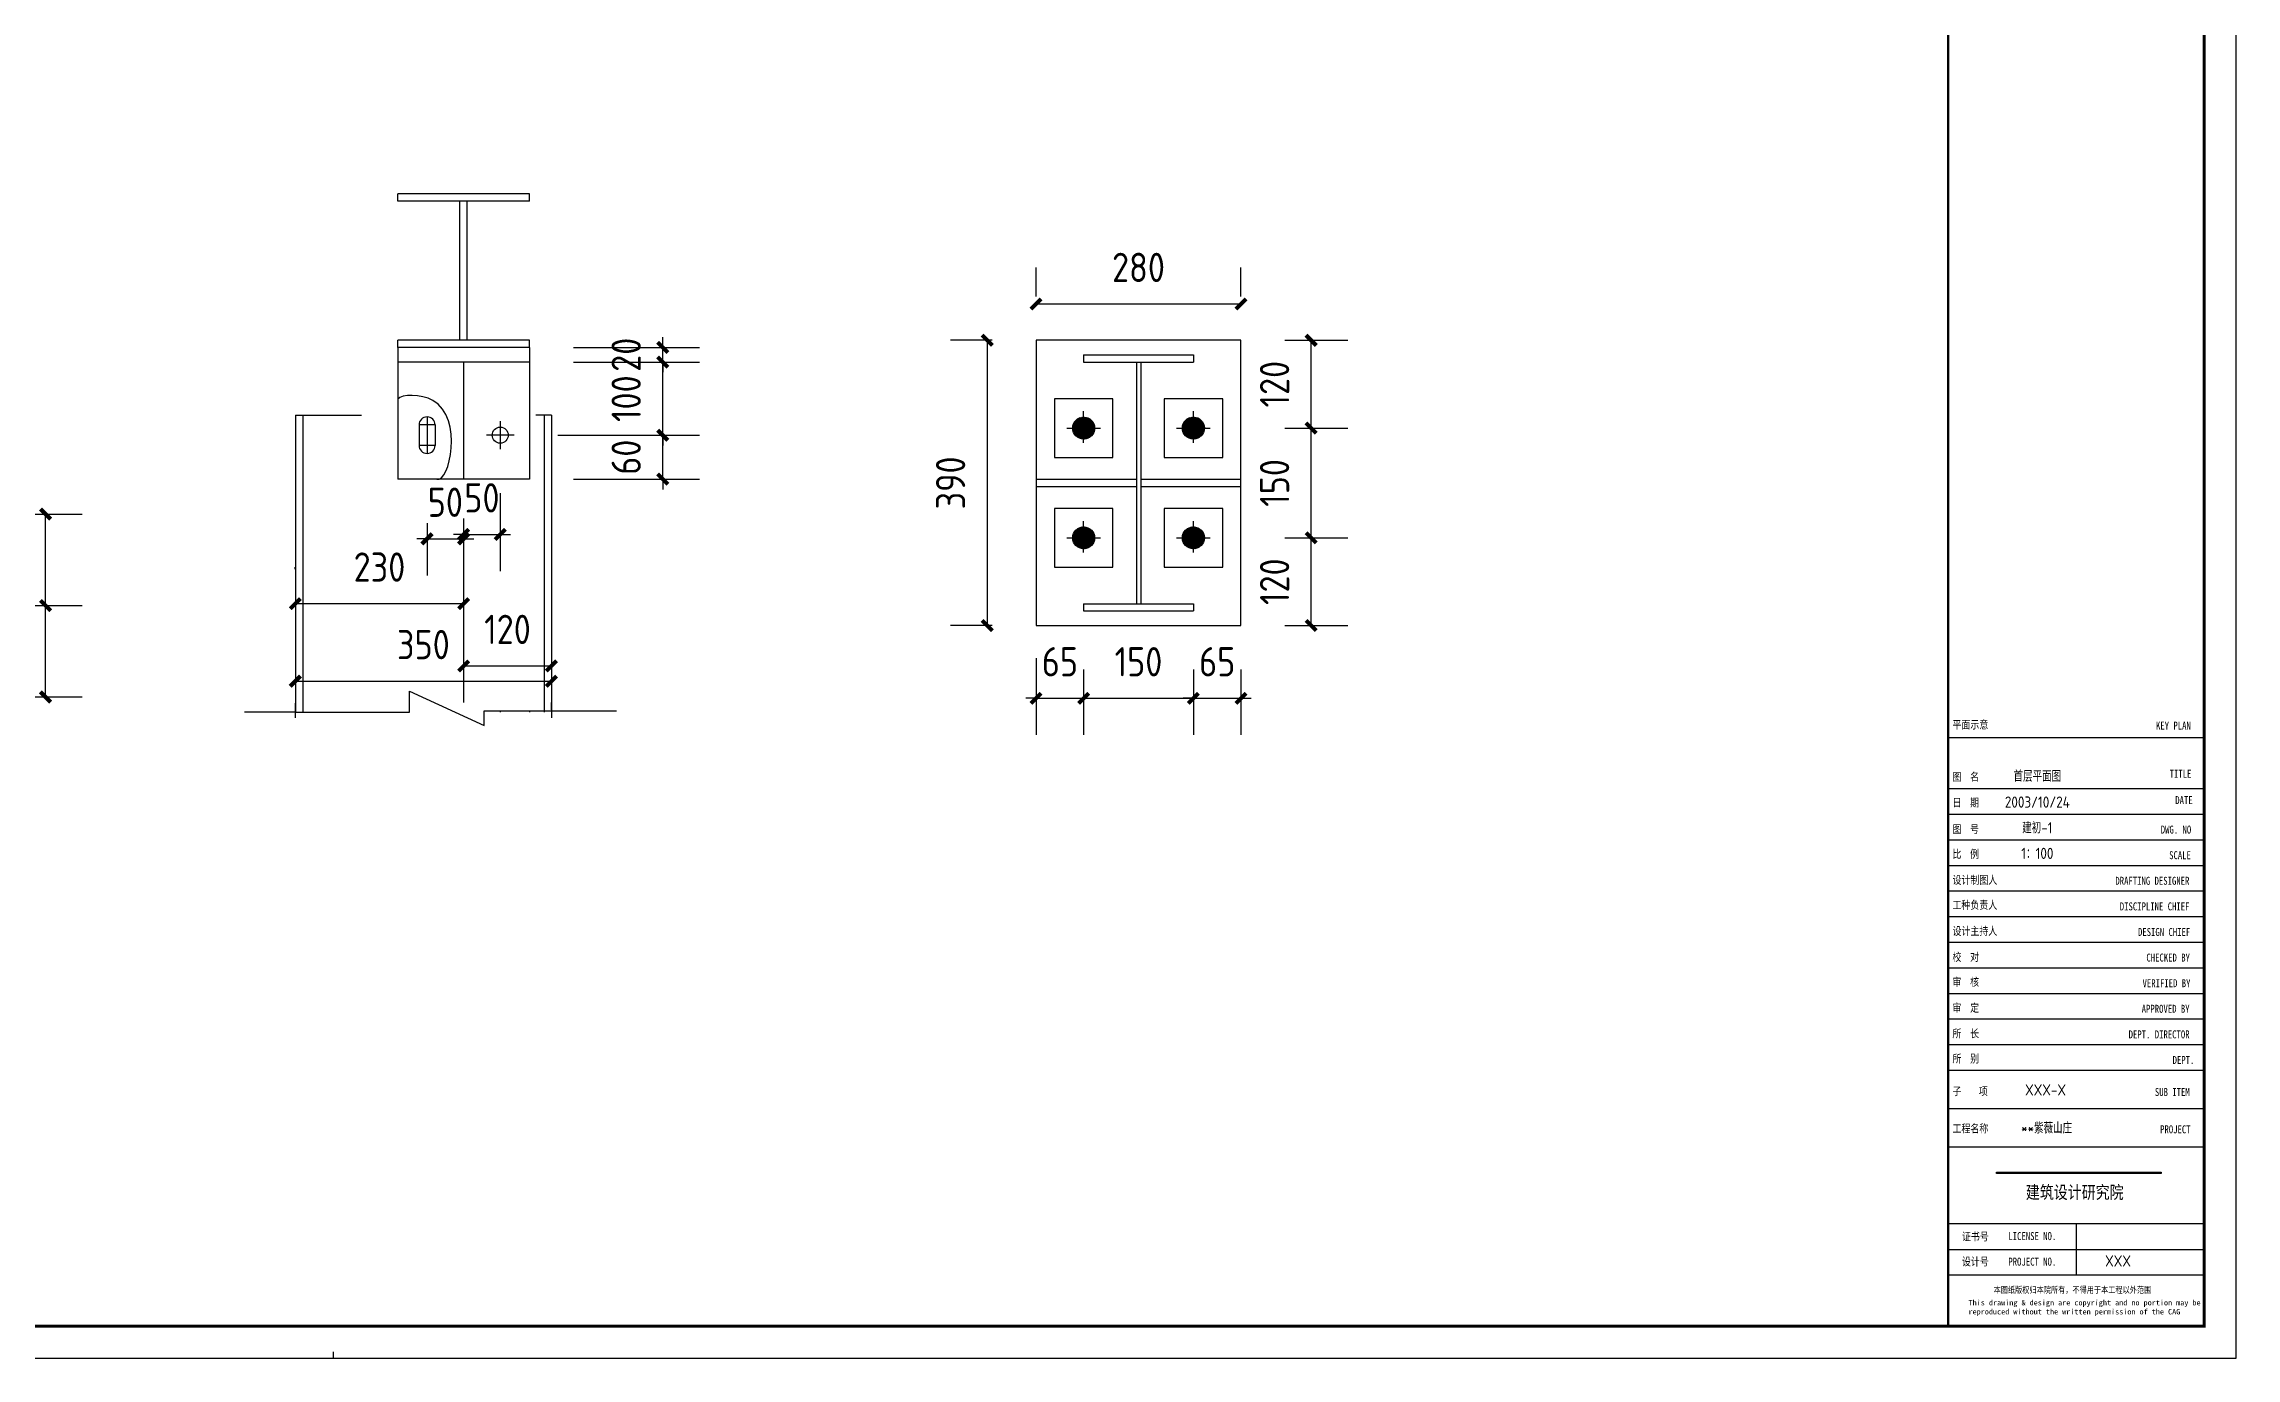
# Model space of a CAD drawing. Extents: x -9001 to 151288, y 75886 to 362543.
# Drawn here: x 32565 to 47547, y 118732 to 127715 of the extents above; entities that cross this region are included whole.
import ezdxf
from ezdxf.enums import TextEntityAlignment as Align

# ---------------------------------------------------------------- set-up
doc = ezdxf.new("R2010")
doc.units = 0
doc.header["$LTSCALE"] = 1000
doc.header["$MEASUREMENT"] = 0
doc.layers.add('PUB_TITLE', color=4, linetype='Continuous')
doc.styles.get("Standard").update_dxf_attribs({"font": 'gbenor.shx', "bigfont": 'gbcbig.shx'})
doc.styles.add('图框', font='')
doc.styles.get('图框').set_extended_font_data('SimSun')
doc.dimstyles.get("Standard").update_dxf_attribs({"dimscale": 100, "dimtxt": 1, "dimasz": 1, "dimexe": 2.5, "dimexo": 3, "dimgap": 1.5, "dimtad": 1, "dimdec": 0, "dimzin": 0, "dimdsep": 46, "dimtxsty": 'Standard', "dimblk": 'ARCHTICK', "dimcen": 0.09, "dimadec": 0, "dimazin": 0, "dimtfac": 1, "dimtdec": 0, "dimtix": 1, "dimtmove": 2, "dimatfit": 3, "dimfxl": 1, "dimtolj": 1, "dimtzin": 0, "dimarcsym": 0})

# ---------------------------------------------------------------- blocks, each defined once
blk = doc.blocks.new('_ArchTick')
at = {"color": 0, "linetype": 'ByBlock', "const_width": 0.4}
blk.add_lwpolyline([(-0.5, -0.5), (0.5, 0.5)], dxfattribs=at)
blk = doc.blocks.new('*D109')
at = {"color": 0, "lineweight": -2}
for p, q in [((32035, 123876), (32827, 123876)), ((32577, 123251), (32577, 123876)), ((32035, 123251), (32827, 123251))]:
    blk.add_line(p, q, dxfattribs=at)
at = {"layer": 'Defpoints', "color": 0}
for p in [(31735, 123876), (32577, 123876), (31735, 123251)]:
    blk.add_point(p, dxfattribs=at)
at = {"color": 0, "lineweight": -2, "xscale": 70, "yscale": 70, "zscale": 70}
for p, rotation in [((32577, 123876), 90), ((32577, 123251), 270)]:
    blk.add_blockref('_ArchTick', p, dxfattribs=dict(at, rotation=rotation))
at = {"color": 0, "insert": (32327, 123563), "char_height": 200, "attachment_point": 5, "rotation": 90}
blk.add_mtext('\\A1;125', dxfattribs=at)
blk = doc.blocks.new('*D110')
at = {"color": 0, "lineweight": -2}
for p, q in [((32035, 124501), (32827, 124501)), ((32577, 123876), (32577, 124501)), ((32035, 123876), (32827, 123876))]:
    blk.add_line(p, q, dxfattribs=at)
at = {"layer": 'Defpoints', "color": 0}
for p in [(31735, 124501), (32577, 124501), (31735, 123876)]:
    blk.add_point(p, dxfattribs=at)
at = {"color": 0, "lineweight": -2, "xscale": 70, "yscale": 70, "zscale": 70}
for p, rotation in [((32577, 124501), 90), ((32577, 123876), 270)]:
    blk.add_blockref('_ArchTick', p, dxfattribs=dict(at, rotation=rotation))
at = {"color": 0, "insert": (32327, 124188), "char_height": 200, "attachment_point": 5, "rotation": 90}
blk.add_mtext('\\A1;125', dxfattribs=at)
blk = doc.blocks.new('$titleblk$00000167')
blk.add_hatch(color=256).paths.add_polyline_path([(-74.91, 58.12), (-74.91, 57.66), (-23.44, 57.66), (-23.44, 58.12)])
for p, q in [((-90, 194), (-10, 194)), ((-90, 194), (-10, 194)), ((-90, 178), (-10, 178)), ((-90, 170), (-10, 170)), ((-90, 162), (-10, 162)), ((-90, 154), (-10, 154)), ((-90, 146), (-10, 146)), ((-90, 138), (-10, 138)), ((-90, 130), (-10, 130)), ((-90, 122), (-10, 122)), ((-90, 114), (-10, 114)), ((-90, 106), (-10, 106)), ((-90, 98), (-10, 98)), ((-90, 90), (-10, 90)), ((-90, 78), (-10, 78)), ((-50, 42), (-50, 26)), ((-90, 34), (-10, 34)), ((-594.5, 0), (-594.5, 2))]:
    blk.add_line(p, q)
for points in [[(-1189, 0), (0, 0), (0, 841), (-1189, 841)], [(-74.91, 58.12), (-23.44, 58.12), (-23.44, 57.66), (-74.91, 57.66)]]:
    blk.add_lwpolyline(points, close=True)
at = {"const_width": 1}
blk.add_lwpolyline([(-1164, 10), (-10, 10), (-10, 831), (-1164, 831)], close=True, dxfattribs=at)
for points, const_width in [([(-90, 831), (-90, 10)], 0.8), ([(-90, 10), (-10, 10), (-10, 199.96)], 0.8), ([(-90, 66), (-10, 66)], 0.4), ([(-90, 42), (-10, 42)], 0.4), ([(-90, 26), (-10, 26)], 0.4)]:
    blk.add_lwpolyline(points, dxfattribs=dict(const_width=const_width))
at = {"style": '图框', "width": 0.8}
for s, height, p in [('平面示意', 2.5, (-88.65, 196.71)), ('KEY PLAN', 2.5, (-25.05, 196.43)), ('图  名', 2.5, (-88.65, 180.41)), ('TITLE', 2.5, (-20.79, 181.37)), ('日  期', 2.5, (-88.65, 172.37)), ('DATE', 2.5, (-19.03, 173.13)), ('图  号', 2.5, (-88.65, 164.07)), ('DWG. NO', 2.5, (-23.56, 163.93)), ('比  例', 2.5, (-88.65, 156.29)), ('SCALE', 2.5, (-20.94, 155.93)), ('设计制图人', 2.5, (-88.65, 148.18)), ('DRAFTING DESIGNER', 2.5, (-37.74, 147.93)), ('工种负责人', 2.5, (-88.65, 140.37)), ('DISCIPLINE CHIEF', 2.5, (-36.36, 139.93)), ('设计主持人', 2.5, (-88.65, 132.21)), ('DESIGN CHIEF', 2.5, (-30.68, 131.93)), ('校  对', 2.5, (-88.65, 124.09)), ('CHECKED BY', 2.5, (-28.05, 123.93)), ('审  核', 2.5, (-88.65, 116.31)), ('VERIFIED BY', 2.5, (-29.25, 115.93)), ('审  定', 2.5, (-88.65, 108.21)), ('APPROVED BY', 2.5, (-29.52, 107.93)), ('所  长', 2.5, (-88.65, 100.2)), ('DEPT. DIRECTOR', 2.5, (-33.6, 99.93)), ('所  别', 2.5, (-88.65, 92.35)), ('DEPT.', 2.5, (-19.86, 91.93)), ('子    项', 2.5, (-88.65, 82.15)), ('SUB ITEM', 2.5, (-25.4, 81.92)), ('工程名称', 2.5, (-88.65, 70.5)), ('PROJECT', 2.5, (-23.76, 70.26)), ('建筑设计研究院', 4, (-65.71, 49.84)), ('证书号', 2.5, (-85.69, 36.75)), ('LICENSE NO.', 2.5, (-71.18, 36.9)), ('设计号', 2.5, (-85.69, 28.92)), ('PROJECT NO.', 2.5, (-71.18, 28.9)), ('本图纸版权归本院所有，不得用于本工程以外范围', 2, (-75.8, 20.34))]:
    blk.add_text(s, height=height, dxfattribs=at).set_placement(p)
at = {"insert": (-83.62, 18.2), "char_height": 1.7, "width": 72.25, "attachment_point": 1, "style": '图框'}
blk.add_mtext('This drawing & design are copyright and no portion may be reproduced without the written permission of the CAG', dxfattribs=at)
at = {"flags": 4}
for tag, p in [('(扩展图名)', (-62.12, 184.1)), ('图名', (-62.12, 180.13)), ('日期', (-62.12, 172.03)), ('图号', (-62.12, 163.99)), ('比例', (-62.12, 156)), ('子项', (-59.56, 82.07)), ('工程名称', (-59.24, 70.19)), ('设计号', (-36.91, 28.62))]:
    blk.add_attdef(tag, text='', height=3.5, dxfattribs=at).set_placement(p, align=Align.CENTER)
for tag, p in [('设计人', (-64.84, 148.13)), ('负责人', (-64.71, 140.27)), ('主持人', (-64.73, 132.26)), ('校对人', (-64.28, 124.4)), ('审核人', (-63.96, 116.15)), ('审定人', (-64.16, 107.95)), ('所长', (-64.16, 99.76))]:
    blk.add_attdef(tag, p, '', height=3.5)
blk = doc.blocks.new('*D319')
at = {"color": 0, "lineweight": -2}
for p, q in [((35434, 124467), (35434, 123639)), ((34284, 124124), (34284, 124139)), ((34284, 123889), (35434, 123889))]:
    blk.add_line(p, q, dxfattribs=at)
at = {"layer": 'Defpoints', "color": 0}
for p in [(35434, 124767), (34284, 123824), (35434, 123889)]:
    blk.add_point(p, dxfattribs=at)
at = {"color": 0, "lineweight": -2, "xscale": 70, "yscale": 70, "zscale": 70, "rotation": 180}
blk.add_blockref('_ArchTick', (34284, 123889), dxfattribs=at)
at = {"color": 0, "lineweight": -2, "xscale": 70, "yscale": 70, "zscale": 70}
blk.add_blockref('_ArchTick', (35434, 123889), dxfattribs=at)
at = {"color": 0, "insert": (34859, 124139), "char_height": 200, "attachment_point": 5}
blk.add_mtext('\\A1;230', dxfattribs=at)
blk = doc.blocks.new('*D320')
at = {"color": 0, "lineweight": -2}
for p, q in [((35434, 124467), (35434, 123213)), ((35434, 123463), (36034, 123463)), ((36034, 123163), (36034, 123213))]:
    blk.add_line(p, q, dxfattribs=at)
at = {"layer": 'Defpoints', "color": 0}
for p in [(35434, 124767), (36034, 123463), (36034, 123463)]:
    blk.add_point(p, dxfattribs=at)
at = {"color": 0, "lineweight": -2, "xscale": 70, "yscale": 70, "zscale": 70, "rotation": 180}
blk.add_blockref('_ArchTick', (35434, 123463), dxfattribs=at)
at = {"color": 0, "lineweight": -2, "xscale": 70, "yscale": 70, "zscale": 70}
blk.add_blockref('_ArchTick', (36034, 123463), dxfattribs=at)
at = {"color": 0, "insert": (35734, 123713), "char_height": 200, "attachment_point": 5}
blk.add_mtext('\\A1;120', dxfattribs=at)
blk = doc.blocks.new('*D321')
at = {"color": 0, "lineweight": -2}
for p, q in [((34284, 123359), (36034, 123359)), ((34284, 123209), (34284, 123109)), ((36034, 123209), (36034, 123109))]:
    blk.add_line(p, q, dxfattribs=at)
at = {"layer": 'Defpoints', "color": 0}
for p in [(34284, 123509), (36034, 123509), (36034, 123359)]:
    blk.add_point(p, dxfattribs=at)
at = {"color": 0, "lineweight": -2, "xscale": 70, "yscale": 70, "zscale": 70, "rotation": 180}
blk.add_blockref('_ArchTick', (34284, 123359), dxfattribs=at)
at = {"color": 0, "lineweight": -2, "xscale": 70, "yscale": 70, "zscale": 70}
blk.add_blockref('_ArchTick', (36034, 123359), dxfattribs=at)
at = {"color": 0, "insert": (35159, 123609), "char_height": 200, "attachment_point": 5}
blk.add_mtext('\\A1;350', dxfattribs=at)
blk = doc.blocks.new('*D322')
at = {"color": 0, "lineweight": -2}
for p, q in [((35184, 124440), (35184, 124082)), ((35434, 124471), (35434, 124082)), ((35184, 124332), (35114, 124332)), ((35184, 124332), (35434, 124332)), ((35434, 124332), (35504, 124332))]:
    blk.add_line(p, q, dxfattribs=at)
at = {"layer": 'Defpoints', "color": 0}
for p in [(35184, 124740), (35434, 124771), (35434, 124332)]:
    blk.add_point(p, dxfattribs=at)
at = {"color": 0, "lineweight": -2, "xscale": 70, "yscale": 70, "zscale": 70}
blk.add_blockref('_ArchTick', (35184, 124332), dxfattribs=at)
at = {"color": 0, "lineweight": -2, "xscale": 70, "yscale": 70, "zscale": 70, "rotation": 180}
blk.add_blockref('_ArchTick', (35434, 124332), dxfattribs=at)
at = {"color": 0, "insert": (35309, 124582), "char_height": 200, "attachment_point": 5}
blk.add_mtext('\\A1;50', dxfattribs=at)
blk = doc.blocks.new('*D323')
at = {"color": 0, "lineweight": -2}
for p, q in [((35684, 124645), (35684, 124112)), ((35434, 124362), (35364, 124362)), ((35434, 124471), (35434, 124112)), ((35434, 124362), (35684, 124362)), ((35684, 124362), (35754, 124362))]:
    blk.add_line(p, q, dxfattribs=at)
at = {"layer": 'Defpoints', "color": 0}
for p in [(35684, 124945), (35434, 124771), (35684, 124362)]:
    blk.add_point(p, dxfattribs=at)
at = {"color": 0, "lineweight": -2, "xscale": 70, "yscale": 70, "zscale": 70}
blk.add_blockref('_ArchTick', (35434, 124362), dxfattribs=at)
at = {"color": 0, "lineweight": -2, "xscale": 70, "yscale": 70, "zscale": 70, "rotation": 180}
blk.add_blockref('_ArchTick', (35684, 124362), dxfattribs=at)
at = {"color": 0, "insert": (35559, 124612), "char_height": 200, "attachment_point": 5}
blk.add_mtext('\\A1;50', dxfattribs=at)
blk = doc.blocks.new('*D324')
at = {"color": 0, "lineweight": -2}
for p, q in [((36795, 125040), (36795, 125110)), ((36079, 125040), (37045, 125040)), ((36795, 124740), (36795, 125040)), ((36184, 124740), (37045, 124740)), ((36795, 124740), (36795, 124670))]:
    blk.add_line(p, q, dxfattribs=at)
at = {"layer": 'Defpoints', "color": 0}
for p in [(35779, 125040), (36795, 125040), (35884, 124740)]:
    blk.add_point(p, dxfattribs=at)
at = {"color": 0, "lineweight": -2, "xscale": 70, "yscale": 70, "zscale": 70}
for p, rotation in [((36795, 125040), 270), ((36795, 124740), 90)]:
    blk.add_blockref('_ArchTick', p, dxfattribs=dict(at, rotation=rotation))
at = {"color": 0, "insert": (36545, 124890), "char_height": 200, "attachment_point": 5, "rotation": 90}
blk.add_mtext('\\A1;60', dxfattribs=at)
blk = doc.blocks.new('*D325')
at = {"color": 0, "lineweight": -2}
for p, q in [((36795, 125540), (36795, 125610)), ((36184, 125540), (37045, 125540)), ((36795, 125040), (36795, 125540)), ((36079, 125040), (37045, 125040)), ((36795, 125040), (36795, 124970))]:
    blk.add_line(p, q, dxfattribs=at)
at = {"layer": 'Defpoints', "color": 0}
for p in [(35884, 125540), (36795, 125540), (35779, 125040)]:
    blk.add_point(p, dxfattribs=at)
at = {"color": 0, "lineweight": -2, "xscale": 70, "yscale": 70, "zscale": 70}
for p, rotation in [((36795, 125540), 270), ((36795, 125040), 90)]:
    blk.add_blockref('_ArchTick', p, dxfattribs=dict(at, rotation=rotation))
at = {"color": 0, "insert": (36545, 125290), "char_height": 200, "attachment_point": 5, "rotation": 90}
blk.add_mtext('\\A1;100', dxfattribs=at)
blk = doc.blocks.new('*D326')
at = {"color": 0, "lineweight": -2}
for p, q in [((36795, 125640), (36795, 125710)), ((36184, 125640), (37045, 125640)), ((36795, 125540), (36795, 125640)), ((36184, 125540), (37045, 125540)), ((36795, 125540), (36795, 125470))]:
    blk.add_line(p, q, dxfattribs=at)
at = {"layer": 'Defpoints', "color": 0}
for p in [(35884, 125640), (36795, 125640), (35884, 125540)]:
    blk.add_point(p, dxfattribs=at)
at = {"color": 0, "lineweight": -2, "xscale": 70, "yscale": 70, "zscale": 70}
for p, rotation in [((36795, 125640), 270), ((36795, 125540), 90)]:
    blk.add_blockref('_ArchTick', p, dxfattribs=dict(at, rotation=rotation))
at = {"color": 0, "insert": (36545, 125590), "char_height": 200, "attachment_point": 5, "rotation": 90}
blk.add_mtext('\\A1;20', dxfattribs=at)
blk = doc.blocks.new('*D327')
at = {"color": 0, "lineweight": -2}
for p, q in [((39346, 123517), (39346, 122992)), ((39671, 123439), (39671, 122992)), ((39346, 123242), (39276, 123242)), ((39346, 123242), (39671, 123242)), ((39671, 123242), (39741, 123242))]:
    blk.add_line(p, q, dxfattribs=at)
at = {"layer": 'Defpoints', "color": 0}
for p in [(39346, 123817), (39671, 123739), (39671, 123242)]:
    blk.add_point(p, dxfattribs=at)
at = {"color": 0, "lineweight": -2, "xscale": 70, "yscale": 70, "zscale": 70}
blk.add_blockref('_ArchTick', (39346, 123242), dxfattribs=at)
at = {"color": 0, "lineweight": -2, "xscale": 70, "yscale": 70, "zscale": 70, "rotation": 180}
blk.add_blockref('_ArchTick', (39671, 123242), dxfattribs=at)
at = {"color": 0, "insert": (39509, 123492), "char_height": 200, "attachment_point": 5}
blk.add_mtext('\\A1;65', dxfattribs=at)
blk = doc.blocks.new('*D328')
at = {"color": 0, "lineweight": -2}
for p, q in [((39671, 123439), (39671, 122992)), ((40421, 123439), (40421, 122992)), ((39671, 123242), (40421, 123242))]:
    blk.add_line(p, q, dxfattribs=at)
at = {"layer": 'Defpoints', "color": 0}
for p in [(39671, 123739), (40421, 123739), (40421, 123242)]:
    blk.add_point(p, dxfattribs=at)
at = {"color": 0, "lineweight": -2, "xscale": 70, "yscale": 70, "zscale": 70, "rotation": 180}
blk.add_blockref('_ArchTick', (39671, 123242), dxfattribs=at)
at = {"color": 0, "lineweight": -2, "xscale": 70, "yscale": 70, "zscale": 70}
blk.add_blockref('_ArchTick', (40421, 123242), dxfattribs=at)
at = {"color": 0, "insert": (40046, 123492), "char_height": 200, "attachment_point": 5}
blk.add_mtext('\\A1;150', dxfattribs=at)
blk = doc.blocks.new('*D329')
at = {"color": 0, "lineweight": -2}
for p, q in [((40421, 123439), (40421, 122992)), ((40746, 123439), (40746, 122992)), ((40421, 123242), (40351, 123242)), ((40421, 123242), (40746, 123242)), ((40746, 123242), (40816, 123242))]:
    blk.add_line(p, q, dxfattribs=at)
at = {"layer": 'Defpoints', "color": 0}
for p in [(40421, 123739), (40746, 123739), (40746, 123242)]:
    blk.add_point(p, dxfattribs=at)
at = {"color": 0, "lineweight": -2, "xscale": 70, "yscale": 70, "zscale": 70}
blk.add_blockref('_ArchTick', (40421, 123242), dxfattribs=at)
at = {"color": 0, "lineweight": -2, "xscale": 70, "yscale": 70, "zscale": 70, "rotation": 180}
blk.add_blockref('_ArchTick', (40746, 123242), dxfattribs=at)
at = {"color": 0, "insert": (40584, 123492), "char_height": 200, "attachment_point": 5}
blk.add_mtext('\\A1;65', dxfattribs=at)
blk = doc.blocks.new('*D330')
at = {"color": 0, "lineweight": -2}
for p, q in [((41046, 124339), (41476, 124339)), ((41226, 123739), (41226, 124339)), ((41046, 123739), (41476, 123739))]:
    blk.add_line(p, q, dxfattribs=at)
at = {"layer": 'Defpoints', "color": 0}
for p in [(40746, 124339), (41226, 124339), (40746, 123739)]:
    blk.add_point(p, dxfattribs=at)
at = {"color": 0, "lineweight": -2, "xscale": 70, "yscale": 70, "zscale": 70}
for p, rotation in [((41226, 124339), 90), ((41226, 123739), 270)]:
    blk.add_blockref('_ArchTick', p, dxfattribs=dict(at, rotation=rotation))
at = {"color": 0, "insert": (40976, 124039), "char_height": 200, "attachment_point": 5, "rotation": 90}
blk.add_mtext('\\A1;120', dxfattribs=at)
blk = doc.blocks.new('*D331')
at = {"color": 0, "lineweight": -2}
for p, q in [((41046, 125089), (41476, 125089)), ((41226, 124339), (41226, 125089)), ((41046, 124339), (41476, 124339))]:
    blk.add_line(p, q, dxfattribs=at)
at = {"layer": 'Defpoints', "color": 0}
for p in [(40746, 125089), (41226, 125089), (40746, 124339)]:
    blk.add_point(p, dxfattribs=at)
at = {"color": 0, "lineweight": -2, "xscale": 70, "yscale": 70, "zscale": 70}
for p, rotation in [((41226, 125089), 90), ((41226, 124339), 270)]:
    blk.add_blockref('_ArchTick', p, dxfattribs=dict(at, rotation=rotation))
at = {"color": 0, "insert": (40976, 124714), "char_height": 200, "attachment_point": 5, "rotation": 90}
blk.add_mtext('\\A1;150', dxfattribs=at)
blk = doc.blocks.new('*D332')
at = {"color": 0, "lineweight": -2}
for p, q in [((41046, 125689), (41476, 125689)), ((41226, 125089), (41226, 125689)), ((41046, 125089), (41476, 125089))]:
    blk.add_line(p, q, dxfattribs=at)
at = {"layer": 'Defpoints', "color": 0}
for p in [(40746, 125689), (41226, 125689), (40746, 125089)]:
    blk.add_point(p, dxfattribs=at)
at = {"color": 0, "lineweight": -2, "xscale": 70, "yscale": 70, "zscale": 70}
for p, rotation in [((41226, 125689), 90), ((41226, 125089), 270)]:
    blk.add_blockref('_ArchTick', p, dxfattribs=dict(at, rotation=rotation))
at = {"color": 0, "insert": (40976, 125389), "char_height": 200, "attachment_point": 5, "rotation": 90}
blk.add_mtext('\\A1;120', dxfattribs=at)
blk = doc.blocks.new('*D333')
at = {"color": 0, "lineweight": -2}
for p, q in [((39346, 125989), (39346, 126187)), ((40746, 125989), (40746, 126187)), ((39346, 125937), (40746, 125937))]:
    blk.add_line(p, q, dxfattribs=at)
at = {"layer": 'Defpoints', "color": 0}
for p in [(40746, 125937), (39346, 125689), (40746, 125689)]:
    blk.add_point(p, dxfattribs=at)
at = {"color": 0, "lineweight": -2, "xscale": 70, "yscale": 70, "zscale": 70, "rotation": 180}
blk.add_blockref('_ArchTick', (39346, 125937), dxfattribs=at)
at = {"color": 0, "lineweight": -2, "xscale": 70, "yscale": 70, "zscale": 70}
blk.add_blockref('_ArchTick', (40746, 125937), dxfattribs=at)
at = {"color": 0, "insert": (40046, 126187), "char_height": 200, "attachment_point": 5}
blk.add_mtext('\\A1;280', dxfattribs=at)
blk = doc.blocks.new('*D334')
at = {"color": 0, "lineweight": -2}
for p, q in [((39046, 125689), (38762, 125689)), ((39012, 125689), (39012, 123739)), ((39046, 123739), (38762, 123739))]:
    blk.add_line(p, q, dxfattribs=at)
at = {"layer": 'Defpoints', "color": 0}
for p in [(39346, 125689), (39012, 123739), (39346, 123739)]:
    blk.add_point(p, dxfattribs=at)
at = {"color": 0, "lineweight": -2, "xscale": 70, "yscale": 70, "zscale": 70}
for p, rotation in [((39012, 125689), 90), ((39012, 123739), 270)]:
    blk.add_blockref('_ArchTick', p, dxfattribs=dict(at, rotation=rotation))
at = {"color": 0, "insert": (38762, 124714), "char_height": 200, "attachment_point": 5, "rotation": 90}
blk.add_mtext('\\A1;390', dxfattribs=at)

msp = doc.modelspace()

# ---------------------------------------------------------------- hatches: boundary and pattern name
h = msp.add_hatch()
h.set_pattern_fill('ANSI31', color=256, scale=2, style=0)
h.set_pattern_definition([(45, (-80.6525, 2036.022), (-2.24506403, 2.24506403), [])])
h.paths.add_polyline_path([(39671.3, 125163.8, 0.4142136), (39596.3, 125088.8), (39671.3, 125088.8)])
h.paths.add_polyline_path([(39746.3, 125088.8, 0.4142136), (39671.3, 125163.8), (39671.3, 125088.8)])
h.paths.add_polyline_path([(39596.3, 125088.8, 0.4142136), (39671.3, 125013.8), (39671.3, 125088.8)])
h.paths.add_polyline_path([(39671.3, 125088.8), (39671.3, 125013.8, 0.4142136), (39746.3, 125088.8)])
h = msp.add_hatch()
h.set_pattern_fill('ANSI31', color=256, scale=2, style=0)
h.set_pattern_definition([(45, (669.3475, 2036.022), (-2.24506403, 2.24506403), [])])
h.paths.add_polyline_path([(40421.3, 125163.8, 0.4142136), (40346.3, 125088.8), (40421.3, 125088.8)])
h.paths.add_polyline_path([(40496.3, 125088.8, 0.4142136), (40421.3, 125163.8), (40421.3, 125088.8)])
h.paths.add_polyline_path([(40346.3, 125088.8, 0.4142136), (40421.3, 125013.8), (40421.3, 125088.8)])
h.paths.add_polyline_path([(40421.3, 125088.8), (40421.3, 125013.8, 0.4142136), (40496.3, 125088.8)])
h = msp.add_hatch()
h.set_pattern_fill('ANSI31', color=256, scale=2, style=0)
h.set_pattern_definition([(45, (-80.6525, 1286.022), (-2.24506403, 2.24506403), [])])
h.paths.add_polyline_path([(39671.3, 124413.8, 0.4142136), (39596.3, 124338.8), (39671.3, 124338.8)])
h.paths.add_polyline_path([(39746.3, 124338.8, 0.4142136), (39671.3, 124413.8), (39671.3, 124338.8)])
h.paths.add_polyline_path([(39596.3, 124338.8, 0.4142136), (39671.3, 124263.8), (39671.3, 124338.8)])
h.paths.add_polyline_path([(39671.3, 124338.8), (39671.3, 124263.8, 0.4142136), (39746.3, 124338.8)])
h = msp.add_hatch()
h.set_pattern_fill('ANSI31', color=256, scale=2, style=0)
h.set_pattern_definition([(45, (669.3475, 1286.022), (-2.24506403, 2.24506403), [])])
h.paths.add_polyline_path([(40421.3, 124413.8, 0.4142136), (40346.3, 124338.8), (40421.3, 124338.8)])
h.paths.add_polyline_path([(40496.3, 124338.8, 0.4142136), (40421.3, 124413.8), (40421.3, 124338.8)])
h.paths.add_polyline_path([(40346.3, 124338.8, 0.4142136), (40421.3, 124263.8), (40421.3, 124338.8)])
h.paths.add_polyline_path([(40421.3, 124338.8), (40421.3, 124263.8, 0.4142136), (40496.3, 124338.8)])

# ---------------------------------------------------------------- linework, layer by layer
for p, q in [((35884.3, 126690.5), (34984.3, 126690.5)), ((34984.3, 126640.5), (34984.3, 126690.5)), ((35884.3, 126640.5), (34984.3, 126640.5)), ((35409.3, 125690.5), (35409.3, 126640.5)), ((35459.3, 125690.5), (35459.3, 126640.5)), ((35884.3, 126640.5), (35884.3, 126690.5)), ((35884.3, 125690.5), (34984.3, 125690.5)), ((34984.3, 125640.5), (34984.3, 125690.5)), ((35884.3, 125640.5), (34984.3, 125640.5)), ((34984.3, 125640.5), (34984.3, 124740.5)), ((35884.3, 125640.5), (35884.3, 125690.5)), ((35884.3, 125640.5), (35884.3, 124740.5)), ((40746.3, 125688.8), (39346.3, 125688.8)), ((39346.3, 125688.8), (39346.3, 123738.8)), ((39671.3, 125588.8), (39671.3, 125538.8)), ((39671.3, 125588.8), (40421.3, 125588.8)), ((40421.3, 125588.8), (40421.3, 125538.8)), ((40746.3, 123738.8), (40746.3, 125688.8)), ((35884.3, 125540.5), (34984.3, 125540.5)), ((35434.3, 125540.5), (35434.3, 124740.5)), ((35434.3, 125540.5), (35434.3, 124740.5)), ((39671.3, 125538.8), (40421.3, 125538.8)), ((40031.3, 125538.8), (40031.3, 123888.8)), ((40061.3, 125538.8), (40061.3, 123888.8)), ((39671.3, 125288.8), (39471.3, 125288.8)), ((39471.3, 125288.8), (39471.3, 124888.8)), ((39871.3, 125288.8), (39671.3, 125288.8)), ((39871.3, 124888.8), (39871.3, 125288.8)), ((40421.3, 125288.8), (40221.3, 125288.8)), ((40221.3, 125288.8), (40221.3, 124888.8)), ((40621.3, 125288.8), (40421.3, 125288.8)), ((40621.3, 124888.8), (40621.3, 125288.8)), ((34284.3, 125176.4), (34284.3, 123148.2)), ((34284.3, 125176.4), (34736.7, 125176.4)), ((34334.3, 125176.4), (34334.3, 123148.2)), ((35129.3, 125110.5), (35129.3, 124970.5)), ((35239.3, 125110.5), (35129.3, 125110.5)), ((35184.3, 125165.5), (35184.3, 124915.5)), ((35239.3, 125110.5), (35239.3, 124970.5)), ((35684.3, 125135.5), (35684.3, 124945.5)), ((36034.3, 125176.4), (35926.5, 125176.4)), ((35984.3, 125176.4), (35984.3, 123148.2)), ((36034.3, 125176.4), (36034.3, 123148.2)), ((39671.3, 124988.8), (39671.3, 125203.8)), ((39671.3, 124988.8), (39671.3, 125203.8)), ((39671.3, 125088.8), (39671.3, 125163.8)), ((39671.3, 125163.8), (39671.3, 125013.8)), ((39671.3, 125163.8), (39671.3, 125013.8)), ((39671.3, 125163.8), (39671.3, 125013.8)), ((39671.3, 125088.8), (39671.3, 125163.8)), ((39671.3, 125163.8), (39671.3, 125013.8)), ((40421.3, 124988.8), (40421.3, 125203.8)), ((40421.3, 124988.8), (40421.3, 125203.8)), ((40421.3, 125088.8), (40421.3, 125163.8)), ((40421.3, 125163.8), (40421.3, 125013.8)), ((40421.3, 125163.8), (40421.3, 125013.8)), ((40421.3, 125163.8), (40421.3, 125013.8)), ((40421.3, 125088.8), (40421.3, 125163.8)), ((40421.3, 125163.8), (40421.3, 125013.8)), ((35239.3, 124970.5), (35129.3, 124970.5)), ((35779.3, 125040.5), (35589.3, 125040.5)), ((39556.3, 125088.8), (39786.3, 125088.8)), ((39556.3, 125088.8), (39786.3, 125088.8)), ((39746.3, 125088.8), (39596.3, 125088.8)), ((39596.3, 125088.8), (39746.3, 125088.8)), ((40306.3, 125088.8), (40536.3, 125088.8)), ((40306.3, 125088.8), (40536.3, 125088.8)), ((40496.3, 125088.8), (40346.3, 125088.8)), ((40346.3, 125088.8), (40496.3, 125088.8)), ((39471.3, 124888.8), (39871.3, 124888.8)), ((40221.3, 124888.8), (40621.3, 124888.8)), ((35884.3, 124740.5), (34984.3, 124740.5)), ((39346.3, 124738.8), (40031.3, 124738.8)), ((39346.3, 124688.8), (40031.3, 124688.8)), ((40061.3, 124738.8), (40746.3, 124738.8)), ((40061.3, 124688.8), (40746.3, 124688.8)), ((39671.3, 124538.8), (39471.3, 124538.8)), ((39471.3, 124538.8), (39471.3, 124138.8)), ((39871.3, 124538.8), (39671.3, 124538.8)), ((39871.3, 124138.8), (39871.3, 124538.8)), ((40421.3, 124538.8), (40221.3, 124538.8)), ((40221.3, 124538.8), (40221.3, 124138.8)), ((40621.3, 124538.8), (40421.3, 124538.8)), ((40621.3, 124138.8), (40621.3, 124538.8)), ((39671.3, 124238.8), (39671.3, 124453.8)), ((39671.3, 124338.8), (39671.3, 124413.8)), ((39671.3, 124413.8), (39671.3, 124263.8)), ((39671.3, 124413.8), (39671.3, 124263.8)), ((40421.3, 124238.8), (40421.3, 124453.8)), ((40421.3, 124238.8), (40421.3, 124453.8)), ((40421.3, 124413.8), (40421.3, 124263.8)), ((40421.3, 124413.8), (40421.3, 124263.8)), ((40421.3, 124338.8), (40421.3, 124413.8)), ((40421.3, 124413.8), (40421.3, 124263.8)), ((39556.3, 124338.8), (39786.3, 124338.8)), ((39596.3, 124338.8), (39746.3, 124338.8)), ((40306.3, 124338.8), (40536.3, 124338.8)), ((40306.3, 124338.8), (40536.3, 124338.8)), ((40346.3, 124338.8), (40496.3, 124338.8)), ((39471.3, 124138.8), (39871.3, 124138.8)), ((40221.3, 124138.8), (40621.3, 124138.8)), ((39671.3, 123888.8), (40421.3, 123888.8)), ((39671.3, 123888.8), (39671.3, 123838.8)), ((39671.3, 123838.8), (40421.3, 123838.8)), ((40421.3, 123888.8), (40421.3, 123838.8)), ((39346.3, 123738.8), (40746.3, 123738.8)), ((35064.5, 123148.2), (35064.5, 123289.9)), ((35064.5, 123289.9), (35574.7, 123057.3)), ((35574.7, 123057.3), (35574.7, 123155.7)), ((35574.7, 123155.7), (36034.3, 123155.7)), ((35684.3, 123155.7), (35684.3, 123148.2)), ((35884.3, 123155.7), (35884.3, 123148.2)), ((36034.3, 123155.7), (36478.8, 123155.7)), ((34284.3, 123148.2), (33936.7, 123148.2)), ((34284.3, 123148.2), (35064.5, 123148.2))]:
    msp.add_line(p, q)
for centre, radius in [((39671.3, 125088.8), 75), ((39671.3, 125088.8), 75), ((39671.3, 125088.8), 75), ((39671.3, 125088.8), 75), ((40421.3, 125088.8), 75), ((40421.3, 125088.8), 75), ((40421.3, 125088.8), 75), ((40421.3, 125088.8), 75), ((35684.3, 125040.5), 55), ((39671.3, 124338.8), 75), ((39671.3, 124338.8), 75), ((40421.3, 124338.8), 75), ((40421.3, 124338.8), 75), ((40421.3, 124338.8), 75)]:
    msp.add_circle(centre, radius)
for centre, start, end in [((35184.3, 125110.5), 0, 180), ((35184.3, 124970.5), 180, 0)]:
    msp.add_arc(centre, 55, start, end)
msp.add_open_spline([(35250.9, 124740.5), (35337.6, 124709.6), (35473.6, 125334.9), (35011.2, 125320.1), (34984.3, 125287)], degree=3, knots=[643.9739988, 643.9739988, 643.9739988, 643.9739988, 1149.2164748, 1347.5807462, 1347.5807462, 1347.5807462, 1347.5807462])

# ---------------------------------------------------------------- block references
at = {"layer": 'PUB_TITLE', "xscale": 21.86999999999534, "yscale": 21.86999999999534, "zscale": 21.87}
msp.add_blockref('$titleblk$00000167', (47547.2, 118732.3), dxfattribs=at).add_auto_attribs({'比例': '1：100', '图号': '建初-1', '日期': '2003/10/24', '图名': '首层平面图', '子项': 'XXX-X', '工程名称': '**紫薇山庄', '设计号': 'XXX'})

# ---------------------------------------------------------------- dimensions: what is measured, and where the dimension line sits
for base, p1, p2, picture, middle in [((40746.3, 125937), (39346.3, 125688.8), (40746.3, 125688.8), '*D333', (40046.3, 126187)), ((35684.3, 124362.1), (35434.3, 124770.9), (35684.3, 124945.5), '*D323', (35559.3, 124612.1)), ((35434.3, 123889.1), (34284.3, 123823.8), (35434.3, 124767.5), '*D319', (34859.3, 124139.1)), ((35434.3, 124331.7), (35184.3, 124740.5), (35434.3, 124770.9), '*D322', (35309.3, 124581.7)), ((36034.3, 123463.3), (35434.3, 124767.5), (36034.3, 123463.3), '*D320', (35734.3, 123713.3)), ((39671.3, 123241.7), (39346.3, 123817.1), (39671.3, 123738.8), '*D327', (39508.8, 123491.7)), ((36034.3, 123358.8), (34284.3, 123509), (36034.3, 123509), '*D321', (35159.3, 123608.8)), ((40421.3, 123241.7), (39671.3, 123738.8), (40421.3, 123738.8), '*D328', (40046.3, 123491.7)), ((40746.3, 123241.7), (40421.3, 123738.8), (40746.3, 123738.8), '*D329', (40583.8, 123491.7))]:
    dim = msp.add_linear_dim(base=base, p1=p1, p2=p2, dimstyle='Standard', override={"dimtxt": 2, "dimasz": 0.7, "dimlfac": 0.2})
    dim.commit()
    dim.dimension.update_dxf_attribs({"geometry": picture, "text_midpoint": middle})
for base, p1, p2, picture, middle in [((36795.4, 125640.5), (35884.3, 125540.5), (35884.3, 125640.5), '*D326', (36545.4, 125590.5)), ((39012.1, 123738.8), (39346.3, 125688.8), (39346.3, 123738.8), '*D334', (38762.1, 124713.8)), ((41225.8, 125688.8), (40746.3, 125088.8), (40746.3, 125688.8), '*D332', (40975.8, 125388.8)), ((36795.4, 125540.5), (35779.3, 125040.5), (35884.3, 125540.5), '*D325', (36545.4, 125290.5)), ((36795.4, 125040.5), (35884.3, 124740.5), (35779.3, 125040.5), '*D324', (36545.4, 124890.5)), ((41225.8, 125088.8), (40746.3, 124338.8), (40746.3, 125088.8), '*D331', (40975.8, 124713.8)), ((32577.4, 124500.9), (31734.9, 123875.9), (31734.9, 124500.9), '*D110', (32327.4, 124188.4)), ((41225.8, 124338.8), (40746.3, 123738.8), (40746.3, 124338.8), '*D330', (40975.8, 124038.8)), ((32577.4, 123875.9), (31734.9, 123250.9), (31734.9, 123875.9), '*D109', (32327.4, 123563.4))]:
    dim = msp.add_linear_dim(base=base, p1=p1, p2=p2, angle=90, dimstyle='Standard', override={"dimtxt": 2, "dimasz": 0.7, "dimlfac": 0.2})
    dim.commit()
    dim.dimension.update_dxf_attribs({"geometry": picture, "text_midpoint": middle})

doc.saveas('drawing.dxf')
